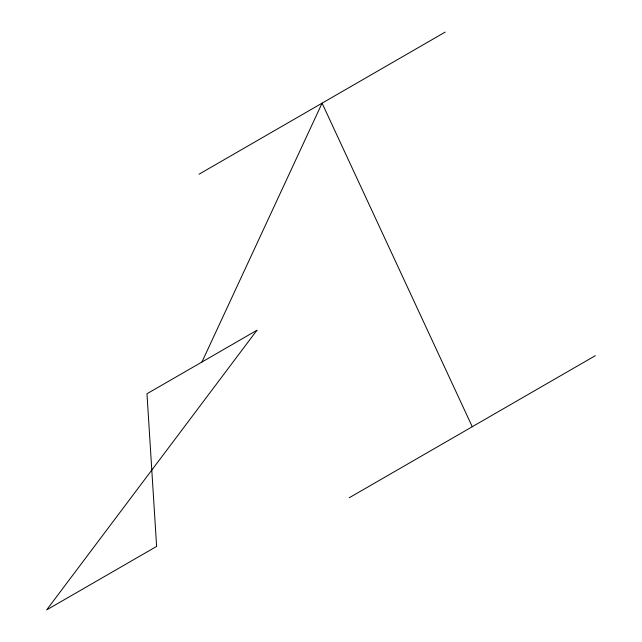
<?xml version="1.0" encoding="UTF-8"?>
<svg xmlns="http://www.w3.org/2000/svg" width="642" height="642" viewBox="0 0 642 642"><rect width="100%" height="100%" fill="white"/><g stroke="black" fill="none" stroke-linecap="round" stroke-linejoin="round"><path stroke-width="0.96" d="M201.949 362.016L322.083 103.161L472.255 426.729M199.004 174.223L445.171 32.1M349.176 497.791L595.343 355.668M256.928 330.277L46.657 609.9L156.616 546.422L146.978 393.755L256.928 330.277"/></g></svg>
